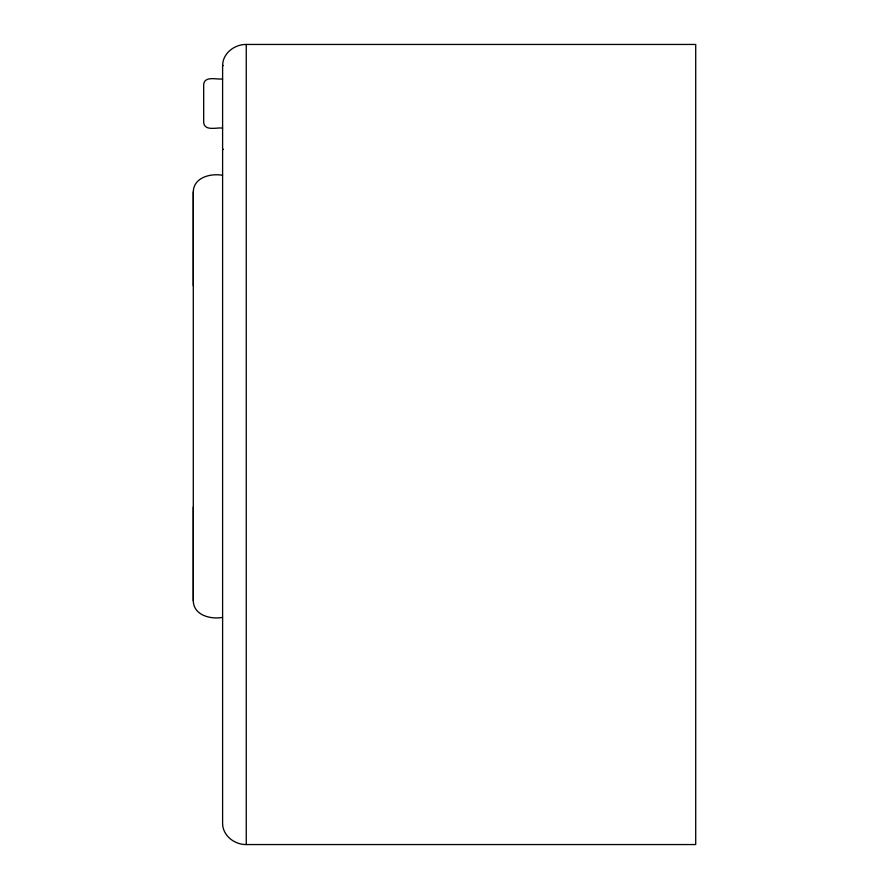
<?xml version="1.0" encoding="UTF-8"?>
<svg xmlns="http://www.w3.org/2000/svg" width="889" height="889" viewBox="0 0 889 889"><rect width="100%" height="100%" fill="white"/><g stroke="black" fill="none" stroke-linecap="round" stroke-linejoin="round"><path stroke-width="1.33" d="M222.517 617.422C210.726 619.522 193.646 615.399 193.291 600.853L193.291 507.019M193.291 285.68L193.291 191.835C193.646 177.3 210.726 173.177 222.517 175.266M222.606 65.508C222.728 53.262 234.585 44.294 246.253 44.45L695.709 44.45L695.709 844.55L246.253 844.55C234.585 844.706 222.728 835.738 222.606 823.492L222.606 65.508L223.406 65.508M222.606 78.91C217.127 79.888 204.992 75.521 203.681 84.177L203.681 122.849C204.992 131.516 217.127 127.138 222.606 128.116M222.606 149.33L223.406 149.33M246.253 44.45L246.253 844.55M193.291 191.835L193.291 600.853"/></g></svg>
